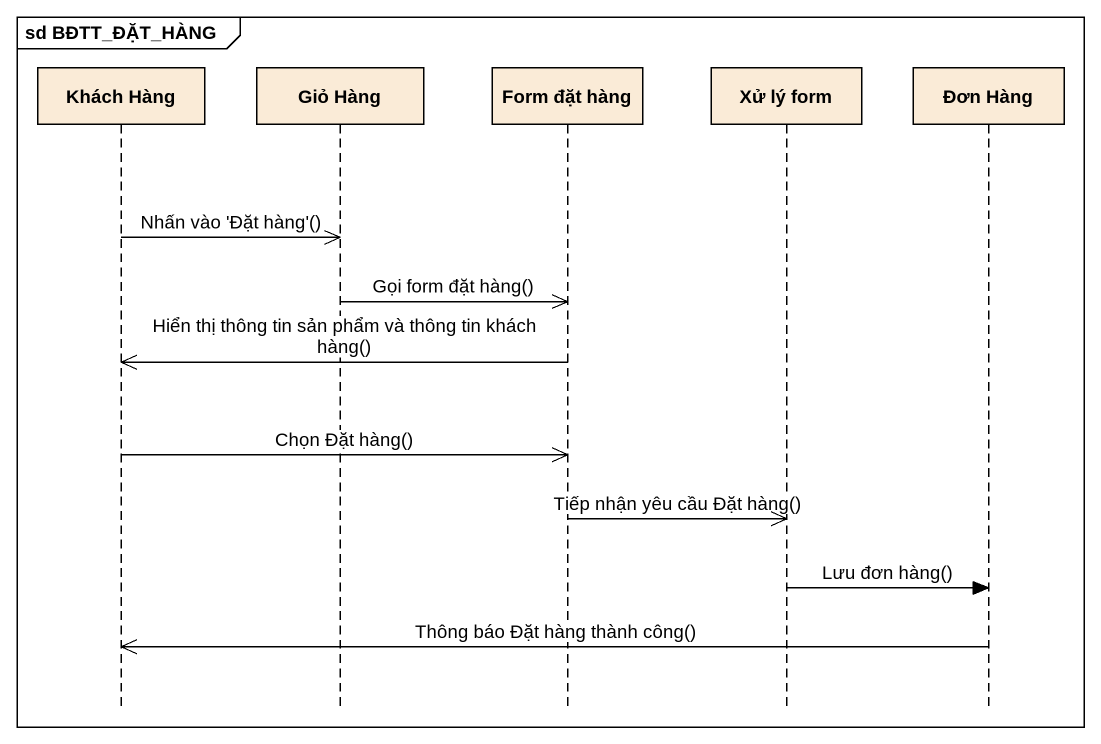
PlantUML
@startuml
mainframe sd BĐTT_ĐẶT_HÀNG
hide footbox
participant "Khách Hàng" as Khách_Hàng #FAEBD7
participant "Giỏ Hàng" as Giỏ_Hàng #FAEBD7
participant "Form đặt hàng" as Form_đặt_hàng #FAEBD7
participant "Xử lý form" as Xử_lý_form #FAEBD7
participant "Đơn Hàng" as Đơn_Hàng #FAEBD7

Khách_Hàng ->> Giỏ_Hàng : Nhấn vào 'Đặt hàng'()
Giỏ_Hàng ->> Form_đặt_hàng : Gọi form đặt hàng()
Form_đặt_hàng ->> Khách_Hàng : Hiển thị thông tin sản phẩm và thông tin khách hàng()
Khách_Hàng ->> Form_đặt_hàng : Chọn Đặt hàng()
Form_đặt_hàng ->> Xử_lý_form : Tiếp nhận yêu cầu Đặt hàng()
Xử_lý_form -> Đơn_Hàng : Lưu đơn hàng()
Đơn_Hàng ->> Khách_Hàng : Thông báo Đặt hàng thành công()
@enduml
